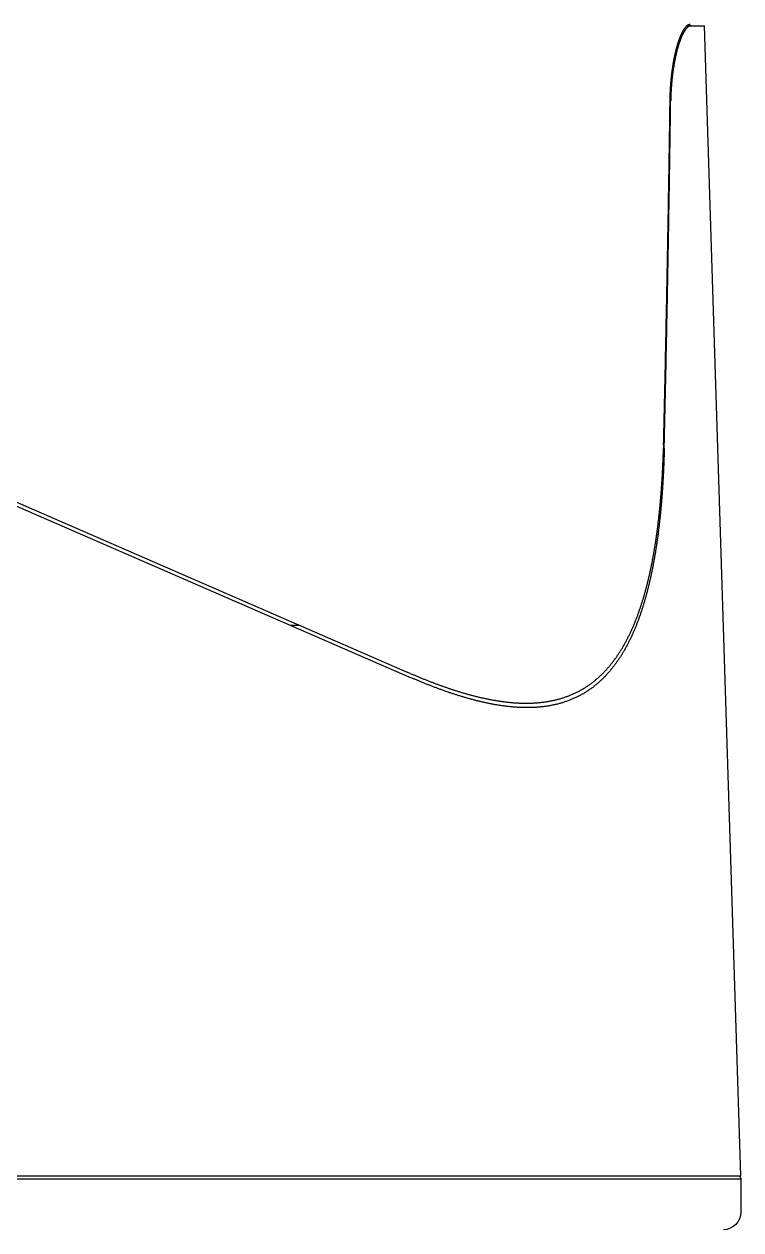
# Model space of a CAD drawing. Header units: millimetres. Extents: x 0 to 5600, y -67 to 2530.
# Drawn here: x 4151.4 to 4192.4, y 976.9 to 1045.8 of the extents above; entities that cross this region are included whole.
import ezdxf

# ---------------------------------------------------------------- set-up
doc = ezdxf.new("R2010")
doc.units = ezdxf.units.MM
doc.layers.add('내부선 및 부속', color=4, linetype='Continuous')

msp = doc.modelspace()

# ---------------------------------------------------------------- linework, layer by layer
at = {"layer": '내부선 및 부속', "linetype": 'Continuous'}
for p, q in [((4189.315, 1045.688), (4190.329, 1045.688)), ((4192.408, 979.988), (4190.329, 1045.688)), ((4188.362, 1041.304), (4188.394, 1041.304)), ((4101.913, 1039.842), (4173.331, 1008.767)), ((4101.906, 1039.621), (4173.431, 1008.5)), ((4187.983, 1021.565), (4188.028, 1021.545)), ((4166.649, 1011.451), (4167.163, 1011.451)), ((4100.019, 979.988), (4192.408, 979.988)), ((4192.408, 979.783), (4100.019, 979.783)), ((4192.408, 979.783), (4192.408, 977.918)), ((4192.408, 979.783), (4192.408, 977.918))]:
    msp.add_line(p, q, dxfattribs=at)
at = {"layer": '내부선 및 부속', "linetype": 'Continuous', "flags": 128}
for points in [[(4188.362, 1041.407), (4188.362, 1041.423), (4188.363, 1041.438), (4188.363, 1041.454), (4188.363, 1041.469), (4188.363, 1041.485), (4188.364, 1041.5), (4188.364, 1041.515), (4188.364, 1041.531), (4188.365, 1041.546), (4188.365, 1041.562), (4188.365, 1041.577), (4188.366, 1041.593), (4188.366, 1041.608), (4188.367, 1041.624), (4188.367, 1041.639), (4188.368, 1041.655), (4188.368, 1041.67), (4188.368, 1041.686), (4188.369, 1041.701), (4188.369, 1041.717), (4188.37, 1041.732), (4188.371, 1041.747), (4188.371, 1041.763), (4188.372, 1041.778), (4188.372, 1041.794), (4188.373, 1041.809), (4188.374, 1041.825), (4188.374, 1041.84), (4188.375, 1041.856), (4188.375, 1041.871), (4188.376, 1041.887), (4188.377, 1041.902), (4188.378, 1041.918), (4188.378, 1041.933), (4188.379, 1041.948), (4188.38, 1041.964), (4188.381, 1041.979), (4188.381, 1041.995), (4188.382, 1042.01), (4188.383, 1042.026), (4188.384, 1042.041), (4188.385, 1042.057), (4188.386, 1042.072), (4188.387, 1042.088), (4188.387, 1042.103), (4188.388, 1042.118), (4188.389, 1042.134), (4188.39, 1042.149), (4188.391, 1042.165), (4188.392, 1042.18), (4188.393, 1042.196), (4188.394, 1042.211), (4188.395, 1042.227), (4188.396, 1042.242), (4188.398, 1042.257), (4188.399, 1042.273), (4188.4, 1042.288), (4188.401, 1042.304), (4188.402, 1042.319), (4188.403, 1042.335), (4188.404, 1042.35), (4188.405, 1042.366), (4188.407, 1042.381), (4188.408, 1042.396), (4188.409, 1042.412), (4188.41, 1042.427), (4188.412, 1042.443), (4188.413, 1042.458), (4188.414, 1042.474), (4188.416, 1042.489), (4188.417, 1042.504), (4188.418, 1042.52), (4188.42, 1042.535), (4188.421, 1042.551), (4188.422, 1042.566), (4188.424, 1042.581), (4188.425, 1042.597), (4188.427, 1042.612), (4188.428, 1042.628), (4188.43, 1042.643), (4188.431, 1042.659), (4188.433, 1042.674), (4188.434, 1042.689), (4188.436, 1042.705), (4188.437, 1042.72), (4188.439, 1042.736), (4188.441, 1042.751), (4188.442, 1042.766), (4188.444, 1042.782), (4188.446, 1042.797), (4188.447, 1042.813), (4188.449, 1042.828), (4188.451, 1042.843), (4188.452, 1042.859), (4188.454, 1042.874), (4188.456, 1042.889), (4188.458, 1042.905), (4188.459, 1042.92), (4188.461, 1042.936), (4188.463, 1042.951), (4188.463, 1042.951), (4188.465, 1042.966), (4188.467, 1042.982), (4188.469, 1042.997), (4188.471, 1043.012), (4188.473, 1043.028), (4188.475, 1043.043), (4188.476, 1043.059), (4188.478, 1043.074), (4188.48, 1043.089), (4188.482, 1043.105), (4188.484, 1043.12), (4188.487, 1043.135), (4188.489, 1043.151), (4188.491, 1043.166), (4188.493, 1043.181), (4188.495, 1043.197), (4188.497, 1043.212), (4188.499, 1043.227), (4188.501, 1043.243), (4188.504, 1043.258), (4188.506, 1043.273), (4188.508, 1043.289), (4188.51, 1043.304), (4188.513, 1043.319), (4188.515, 1043.335), (4188.517, 1043.35), (4188.52, 1043.365), (4188.522, 1043.381), (4188.524, 1043.396), (4188.527, 1043.411), (4188.529, 1043.426), (4188.532, 1043.442), (4188.534, 1043.457), (4188.537, 1043.472), (4188.539, 1043.488), (4188.542, 1043.503), (4188.544, 1043.518), (4188.547, 1043.533), (4188.549, 1043.549), (4188.552, 1043.564), (4188.555, 1043.579), (4188.557, 1043.594), (4188.56, 1043.61), (4188.563, 1043.625), (4188.565, 1043.64), (4188.568, 1043.655), (4188.571, 1043.671), (4188.574, 1043.686), (4188.576, 1043.701), (4188.579, 1043.716), (4188.582, 1043.731), (4188.585, 1043.747), (4188.588, 1043.762), (4188.591, 1043.777), (4188.594, 1043.792), (4188.597, 1043.807), (4188.6, 1043.823), (4188.603, 1043.838), (4188.606, 1043.853), (4188.609, 1043.868), (4188.612, 1043.883), (4188.615, 1043.899), (4188.618, 1043.914), (4188.621, 1043.929), (4188.624, 1043.944), (4188.628, 1043.959), (4188.631, 1043.974), (4188.634, 1043.989), (4188.637, 1044.005), (4188.641, 1044.02), (4188.644, 1044.035), (4188.647, 1044.05), (4188.651, 1044.065), (4188.654, 1044.08), (4188.657, 1044.095), (4188.661, 1044.11), (4188.664, 1044.125), (4188.668, 1044.14), (4188.671, 1044.155), (4188.675, 1044.171), (4188.678, 1044.186), (4188.682, 1044.201), (4188.686, 1044.216), (4188.689, 1044.231), (4188.693, 1044.246), (4188.697, 1044.261), (4188.7, 1044.276), (4188.704, 1044.291), (4188.708, 1044.306), (4188.712, 1044.321), (4188.716, 1044.336), (4188.719, 1044.351), (4188.723, 1044.366), (4188.727, 1044.381), (4188.731, 1044.396), (4188.735, 1044.411), (4188.739, 1044.426), (4188.743, 1044.441), (4188.747, 1044.455), (4188.751, 1044.47), (4188.751, 1044.47), (4188.755, 1044.485), (4188.76, 1044.5), (4188.764, 1044.515), (4188.768, 1044.53), (4188.772, 1044.545), (4188.777, 1044.56), (4188.781, 1044.575), (4188.785, 1044.589), (4188.79, 1044.604), (4188.794, 1044.619), (4188.798, 1044.634), (4188.803, 1044.649), (4188.808, 1044.664), (4188.812, 1044.678), (4188.817, 1044.693), (4188.821, 1044.708), (4188.826, 1044.723), (4188.831, 1044.737), (4188.835, 1044.752), (4188.84, 1044.767), (4188.845, 1044.782), (4188.85, 1044.796), (4188.855, 1044.811), (4188.86, 1044.826), (4188.865, 1044.84), (4188.87, 1044.855), (4188.875, 1044.87), (4188.88, 1044.884), (4188.885, 1044.899), (4188.89, 1044.913), (4188.896, 1044.928), (4188.901, 1044.942), (4188.906, 1044.957), (4188.912, 1044.971), (4188.917, 1044.986), (4188.922, 1045), (4188.928, 1045.015), (4188.934, 1045.029), (4188.939, 1045.044), (4188.945, 1045.058), (4188.951, 1045.072), (4188.957, 1045.087), (4188.962, 1045.101), (4188.968, 1045.115), (4188.974, 1045.13), (4188.98, 1045.144), (4188.986, 1045.158), (4188.992, 1045.172), (4188.999, 1045.187), (4189.005, 1045.201), (4189.011, 1045.215), (4189.018, 1045.229), (4189.024, 1045.243), (4189.031, 1045.257), (4189.037, 1045.271), (4189.044, 1045.285), (4189.051, 1045.299), (4189.058, 1045.313), (4189.065, 1045.327), (4189.072, 1045.34), (4189.079, 1045.354), (4189.086, 1045.368), (4189.093, 1045.381), (4189.101, 1045.395), (4189.108, 1045.409), (4189.116, 1045.422), (4189.123, 1045.436), (4189.131, 1045.449), (4189.139, 1045.462), (4189.147, 1045.476), (4189.155, 1045.489), (4189.164, 1045.502), (4189.172, 1045.515), (4189.18, 1045.528), (4189.189, 1045.541), (4189.198, 1045.554), (4189.207, 1045.567), (4189.216, 1045.579), (4189.225, 1045.592), (4189.235, 1045.604), (4189.245, 1045.616), (4189.254, 1045.628), (4189.264, 1045.64), (4189.275, 1045.651), (4189.285, 1045.663), (4189.296, 1045.674), (4189.307, 1045.685), (4189.307, 1045.685)], [(4189.33, 1045.582), (4189.319, 1045.571), (4189.309, 1045.56), (4189.298, 1045.549), (4189.288, 1045.538), (4189.279, 1045.526), (4189.269, 1045.515), (4189.26, 1045.503), (4189.25, 1045.491), (4189.241, 1045.479), (4189.232, 1045.466), (4189.224, 1045.454), (4189.215, 1045.442), (4189.207, 1045.429), (4189.198, 1045.416), (4189.19, 1045.403), (4189.182, 1045.391), (4189.174, 1045.378), (4189.166, 1045.365), (4189.159, 1045.352), (4189.151, 1045.338), (4189.144, 1045.325), (4189.136, 1045.312), (4189.129, 1045.299), (4189.122, 1045.286), (4189.114, 1045.272), (4189.107, 1045.259), (4189.101, 1045.245), (4189.094, 1045.232), (4189.087, 1045.218), (4189.08, 1045.205), (4189.074, 1045.191), (4189.067, 1045.178), (4189.061, 1045.164), (4189.054, 1045.15), (4189.048, 1045.137), (4189.042, 1045.123), (4189.035, 1045.109), (4189.029, 1045.095), (4189.023, 1045.081), (4189.017, 1045.068), (4189.011, 1045.054), (4189.005, 1045.04), (4189, 1045.026), (4188.994, 1045.012), (4188.988, 1044.998), (4188.982, 1044.984), (4188.977, 1044.97), (4188.971, 1044.956), (4188.966, 1044.942), (4188.96, 1044.928), (4188.955, 1044.914), (4188.95, 1044.9), (4188.944, 1044.885), (4188.939, 1044.871), (4188.934, 1044.857), (4188.929, 1044.843), (4188.923, 1044.829), (4188.918, 1044.814), (4188.913, 1044.8), (4188.908, 1044.786), (4188.903, 1044.772), (4188.898, 1044.757), (4188.893, 1044.743), (4188.889, 1044.729), (4188.884, 1044.714), (4188.879, 1044.7), (4188.874, 1044.686), (4188.87, 1044.671), (4188.865, 1044.657), (4188.86, 1044.643), (4188.856, 1044.628), (4188.851, 1044.614), (4188.847, 1044.599), (4188.842, 1044.585), (4188.838, 1044.57), (4188.833, 1044.556), (4188.829, 1044.542), (4188.825, 1044.527), (4188.82, 1044.513), (4188.816, 1044.498), (4188.812, 1044.484), (4188.808, 1044.469), (4188.804, 1044.455), (4188.799, 1044.44), (4188.795, 1044.425), (4188.791, 1044.411), (4188.787, 1044.396), (4188.783, 1044.382), (4188.779, 1044.367), (4188.775, 1044.353), (4188.771, 1044.338), (4188.767, 1044.324), (4188.763, 1044.309), (4188.76, 1044.294), (4188.756, 1044.28), (4188.752, 1044.265), (4188.748, 1044.25), (4188.744, 1044.236), (4188.741, 1044.221), (4188.737, 1044.207), (4188.737, 1044.207), (4188.733, 1044.192), (4188.73, 1044.177), (4188.726, 1044.163), (4188.723, 1044.148), (4188.719, 1044.133), (4188.715, 1044.118), (4188.712, 1044.104), (4188.708, 1044.089), (4188.705, 1044.074), (4188.702, 1044.06), (4188.698, 1044.045), (4188.695, 1044.03), (4188.691, 1044.016), (4188.688, 1044.001), (4188.685, 1043.986), (4188.681, 1043.971), (4188.678, 1043.957), (4188.675, 1043.942), (4188.672, 1043.927), (4188.668, 1043.912), (4188.665, 1043.897), (4188.662, 1043.883), (4188.659, 1043.868), (4188.656, 1043.853), (4188.653, 1043.838), (4188.65, 1043.824), (4188.647, 1043.809), (4188.644, 1043.794), (4188.641, 1043.779), (4188.638, 1043.764), (4188.635, 1043.75), (4188.632, 1043.735), (4188.629, 1043.72), (4188.626, 1043.705), (4188.623, 1043.69), (4188.62, 1043.675), (4188.617, 1043.661), (4188.615, 1043.646), (4188.612, 1043.631), (4188.609, 1043.616), (4188.606, 1043.601), (4188.604, 1043.586), (4188.601, 1043.571), (4188.598, 1043.557), (4188.596, 1043.542), (4188.593, 1043.527), (4188.59, 1043.512), (4188.588, 1043.497), (4188.585, 1043.482), (4188.583, 1043.467), (4188.58, 1043.452), (4188.578, 1043.437), (4188.575, 1043.422), (4188.573, 1043.408), (4188.57, 1043.393), (4188.568, 1043.378), (4188.565, 1043.363), (4188.563, 1043.348), (4188.561, 1043.333), (4188.558, 1043.318), (4188.556, 1043.303), (4188.554, 1043.288), (4188.551, 1043.273), (4188.549, 1043.258), (4188.547, 1043.243), (4188.545, 1043.228), (4188.542, 1043.213), (4188.54, 1043.198), (4188.538, 1043.183), (4188.536, 1043.169), (4188.534, 1043.154), (4188.531, 1043.139), (4188.529, 1043.124), (4188.527, 1043.109), (4188.525, 1043.094), (4188.523, 1043.079), (4188.521, 1043.064), (4188.519, 1043.049), (4188.517, 1043.034), (4188.515, 1043.019), (4188.513, 1043.004), (4188.511, 1042.989), (4188.509, 1042.974), (4188.507, 1042.959), (4188.505, 1042.944), (4188.504, 1042.929), (4188.502, 1042.914), (4188.5, 1042.899), (4188.498, 1042.884), (4188.496, 1042.869), (4188.494, 1042.854), (4188.493, 1042.839), (4188.491, 1042.824), (4188.489, 1042.809), (4188.487, 1042.794), (4188.486, 1042.779), (4188.484, 1042.764), (4188.482, 1042.749), (4188.481, 1042.734), (4188.479, 1042.719), (4188.479, 1042.719), (4188.477, 1042.704), (4188.476, 1042.689), (4188.474, 1042.674), (4188.472, 1042.658), (4188.471, 1042.643), (4188.469, 1042.628), (4188.468, 1042.613), (4188.466, 1042.598), (4188.465, 1042.583), (4188.463, 1042.568), (4188.462, 1042.553), (4188.46, 1042.538), (4188.459, 1042.523), (4188.458, 1042.508), (4188.456, 1042.493), (4188.455, 1042.478), (4188.453, 1042.463), (4188.452, 1042.448), (4188.451, 1042.433), (4188.449, 1042.418), (4188.448, 1042.403), (4188.447, 1042.388), (4188.445, 1042.373), (4188.444, 1042.358), (4188.443, 1042.342), (4188.442, 1042.327), (4188.44, 1042.312), (4188.439, 1042.297), (4188.438, 1042.282), (4188.437, 1042.267), (4188.436, 1042.252), (4188.435, 1042.237), (4188.434, 1042.222), (4188.432, 1042.207), (4188.431, 1042.192), (4188.43, 1042.177), (4188.429, 1042.162), (4188.428, 1042.147), (4188.427, 1042.132), (4188.426, 1042.116), (4188.425, 1042.101), (4188.424, 1042.086), (4188.423, 1042.071), (4188.422, 1042.056), (4188.421, 1042.041), (4188.42, 1042.026), (4188.419, 1042.011), (4188.419, 1041.996), (4188.418, 1041.981), (4188.417, 1041.966), (4188.416, 1041.951), (4188.415, 1041.935), (4188.414, 1041.92), (4188.414, 1041.905), (4188.413, 1041.89), (4188.412, 1041.875), (4188.411, 1041.86), (4188.41, 1041.845), (4188.41, 1041.83), (4188.409, 1041.815), (4188.408, 1041.8), (4188.408, 1041.785), (4188.407, 1041.769), (4188.406, 1041.754), (4188.406, 1041.739), (4188.405, 1041.724), (4188.404, 1041.709), (4188.404, 1041.694), (4188.403, 1041.679), (4188.403, 1041.664), (4188.402, 1041.649), (4188.402, 1041.634), (4188.401, 1041.618), (4188.401, 1041.603), (4188.4, 1041.588), (4188.4, 1041.573), (4188.399, 1041.558), (4188.399, 1041.543), (4188.398, 1041.528), (4188.398, 1041.513), (4188.398, 1041.498), (4188.397, 1041.483), (4188.397, 1041.468), (4188.396, 1041.452), (4188.396, 1041.437), (4188.396, 1041.422), (4188.395, 1041.407), (4188.395, 1041.407)], [(4189.307, 1045.685), (4189.308, 1045.686), (4189.309, 1045.686), (4189.31, 1045.687), (4189.311, 1045.688), (4189.312, 1045.689), (4189.313, 1045.69), (4189.314, 1045.691), (4189.315, 1045.692), (4189.316, 1045.693), (4189.317, 1045.694), (4189.318, 1045.695), (4189.319, 1045.696), (4189.32, 1045.697), (4189.321, 1045.698), (4189.322, 1045.699), (4189.323, 1045.7), (4189.324, 1045.7), (4189.325, 1045.701), (4189.326, 1045.702), (4189.327, 1045.703), (4189.328, 1045.704), (4189.329, 1045.705), (4189.33, 1045.706), (4189.331, 1045.707), (4189.332, 1045.708), (4189.333, 1045.709), (4189.334, 1045.709), (4189.335, 1045.71), (4189.336, 1045.711), (4189.337, 1045.712), (4189.338, 1045.713), (4189.339, 1045.714), (4189.34, 1045.715), (4189.341, 1045.716), (4189.342, 1045.717), (4189.343, 1045.717), (4189.345, 1045.718), (4189.346, 1045.719), (4189.347, 1045.72), (4189.348, 1045.721), (4189.349, 1045.722), (4189.35, 1045.723), (4189.351, 1045.723), (4189.352, 1045.724), (4189.353, 1045.725), (4189.354, 1045.726), (4189.355, 1045.727), (4189.356, 1045.728), (4189.357, 1045.728), (4189.359, 1045.729), (4189.36, 1045.73), (4189.361, 1045.731), (4189.362, 1045.732), (4189.363, 1045.733), (4189.364, 1045.733), (4189.365, 1045.734), (4189.366, 1045.735), (4189.368, 1045.736), (4189.369, 1045.737), (4189.37, 1045.737), (4189.371, 1045.738), (4189.372, 1045.739), (4189.373, 1045.74), (4189.374, 1045.741), (4189.376, 1045.741), (4189.377, 1045.742), (4189.378, 1045.743), (4189.379, 1045.744), (4189.38, 1045.744), (4189.381, 1045.745), (4189.382, 1045.746), (4189.384, 1045.747), (4189.385, 1045.747), (4189.386, 1045.748), (4189.387, 1045.749), (4189.388, 1045.75), (4189.39, 1045.75), (4189.391, 1045.751), (4189.392, 1045.752), (4189.393, 1045.753), (4189.394, 1045.753), (4189.396, 1045.754), (4189.397, 1045.755), (4189.398, 1045.755), (4189.399, 1045.756), (4189.4, 1045.757), (4189.402, 1045.758), (4189.403, 1045.758), (4189.404, 1045.759), (4189.405, 1045.76), (4189.406, 1045.76), (4189.408, 1045.761), (4189.409, 1045.762), (4189.41, 1045.762), (4189.411, 1045.763), (4189.413, 1045.763), (4189.414, 1045.764), (4189.415, 1045.765), (4189.416, 1045.765), (4189.418, 1045.766), (4189.418, 1045.766), (4189.419, 1045.767), (4189.42, 1045.767), (4189.421, 1045.768), (4189.423, 1045.768), (4189.424, 1045.769), (4189.425, 1045.77), (4189.426, 1045.77), (4189.428, 1045.771), (4189.429, 1045.771), (4189.43, 1045.772), (4189.431, 1045.772), (4189.433, 1045.773), (4189.434, 1045.773), (4189.435, 1045.774), (4189.436, 1045.774), (4189.438, 1045.775), (4189.439, 1045.775), (4189.44, 1045.776), (4189.442, 1045.776), (4189.443, 1045.777), (4189.444, 1045.777), (4189.445, 1045.778), (4189.447, 1045.778), (4189.448, 1045.779), (4189.449, 1045.779), (4189.451, 1045.78), (4189.452, 1045.78), (4189.453, 1045.781), (4189.455, 1045.781), (4189.456, 1045.781), (4189.457, 1045.782), (4189.459, 1045.782), (4189.46, 1045.783), (4189.461, 1045.783), (4189.462, 1045.783), (4189.464, 1045.784), (4189.465, 1045.784), (4189.466, 1045.785), (4189.468, 1045.785), (4189.469, 1045.785), (4189.47, 1045.786), (4189.472, 1045.786), (4189.473, 1045.786), (4189.474, 1045.786), (4189.476, 1045.787), (4189.477, 1045.787), (4189.478, 1045.787), (4189.48, 1045.788), (4189.481, 1045.788), (4189.482, 1045.788), (4189.484, 1045.788), (4189.485, 1045.789), (4189.486, 1045.789), (4189.488, 1045.789), (4189.489, 1045.789), (4189.491, 1045.789), (4189.492, 1045.79), (4189.493, 1045.79), (4189.495, 1045.79), (4189.495, 1045.79)], [(4189.539, 1045.689), (4189.538, 1045.689), (4189.536, 1045.689), (4189.535, 1045.689), (4189.533, 1045.689), (4189.532, 1045.689), (4189.53, 1045.689), (4189.529, 1045.689), (4189.527, 1045.688), (4189.526, 1045.688), (4189.524, 1045.688), (4189.523, 1045.688), (4189.521, 1045.688), (4189.52, 1045.688), (4189.518, 1045.688), (4189.517, 1045.687), (4189.515, 1045.687), (4189.514, 1045.687), (4189.512, 1045.687), (4189.511, 1045.687), (4189.509, 1045.686), (4189.508, 1045.686), (4189.506, 1045.686), (4189.505, 1045.686), (4189.503, 1045.685), (4189.502, 1045.685), (4189.5, 1045.685), (4189.499, 1045.685), (4189.497, 1045.684), (4189.496, 1045.684), (4189.494, 1045.684), (4189.493, 1045.683), (4189.491, 1045.683), (4189.49, 1045.683), (4189.488, 1045.682), (4189.487, 1045.682), (4189.486, 1045.681), (4189.484, 1045.681), (4189.483, 1045.681), (4189.481, 1045.68), (4189.48, 1045.68), (4189.478, 1045.679), (4189.477, 1045.679), (4189.475, 1045.678), (4189.474, 1045.678), (4189.473, 1045.677), (4189.471, 1045.677), (4189.47, 1045.677), (4189.468, 1045.676), (4189.467, 1045.676), (4189.465, 1045.675), (4189.464, 1045.674), (4189.463, 1045.674), (4189.461, 1045.673), (4189.46, 1045.673), (4189.458, 1045.672), (4189.457, 1045.672), (4189.456, 1045.671), (4189.454, 1045.671), (4189.453, 1045.67), (4189.452, 1045.669), (4189.45, 1045.669), (4189.449, 1045.668), (4189.447, 1045.668), (4189.446, 1045.667), (4189.445, 1045.666), (4189.443, 1045.666), (4189.442, 1045.665), (4189.441, 1045.664), (4189.439, 1045.664), (4189.438, 1045.663), (4189.436, 1045.662), (4189.435, 1045.662), (4189.434, 1045.661), (4189.432, 1045.66), (4189.431, 1045.659), (4189.43, 1045.659), (4189.428, 1045.658), (4189.427, 1045.657), (4189.426, 1045.657), (4189.424, 1045.656), (4189.423, 1045.655), (4189.422, 1045.654), (4189.42, 1045.654), (4189.419, 1045.653), (4189.418, 1045.652), (4189.417, 1045.651), (4189.415, 1045.65), (4189.414, 1045.65), (4189.413, 1045.649), (4189.411, 1045.648), (4189.41, 1045.647), (4189.409, 1045.646), (4189.407, 1045.646), (4189.406, 1045.645), (4189.405, 1045.644), (4189.404, 1045.643), (4189.402, 1045.642), (4189.401, 1045.641), (4189.4, 1045.641), (4189.399, 1045.64), (4189.399, 1045.64), (4189.397, 1045.639), (4189.396, 1045.638), (4189.395, 1045.637), (4189.394, 1045.636), (4189.392, 1045.635), (4189.391, 1045.634), (4189.39, 1045.634), (4189.389, 1045.633), (4189.387, 1045.632), (4189.386, 1045.631), (4189.385, 1045.63), (4189.384, 1045.629), (4189.382, 1045.628), (4189.381, 1045.627), (4189.38, 1045.626), (4189.379, 1045.625), (4189.378, 1045.624), (4189.376, 1045.623), (4189.375, 1045.622), (4189.374, 1045.621), (4189.373, 1045.621), (4189.372, 1045.62), (4189.37, 1045.619), (4189.369, 1045.618), (4189.368, 1045.617), (4189.367, 1045.616), (4189.366, 1045.615), (4189.364, 1045.614), (4189.363, 1045.613), (4189.362, 1045.612), (4189.361, 1045.611), (4189.36, 1045.61), (4189.359, 1045.609), (4189.357, 1045.608), (4189.356, 1045.607), (4189.355, 1045.606), (4189.354, 1045.605), (4189.353, 1045.604), (4189.352, 1045.603), (4189.351, 1045.602), (4189.349, 1045.601), (4189.348, 1045.6), (4189.347, 1045.599), (4189.346, 1045.598), (4189.345, 1045.597), (4189.344, 1045.596), (4189.343, 1045.595), (4189.342, 1045.593), (4189.341, 1045.592), (4189.339, 1045.591), (4189.338, 1045.59), (4189.337, 1045.589), (4189.336, 1045.588), (4189.335, 1045.587), (4189.334, 1045.586), (4189.333, 1045.585), (4189.332, 1045.584), (4189.331, 1045.583), (4189.33, 1045.582), (4189.33, 1045.582)], [(4187.993, 1021.784), (4187.998, 1021.992), (4188.003, 1022.2), (4188.008, 1022.408), (4188.013, 1022.616), (4188.017, 1022.824), (4188.022, 1023.031), (4188.027, 1023.239), (4188.032, 1023.447), (4188.037, 1023.655), (4188.041, 1023.862), (4188.046, 1024.07), (4188.051, 1024.277), (4188.055, 1024.485), (4188.06, 1024.693), (4188.065, 1024.9), (4188.069, 1025.108), (4188.074, 1025.315), (4188.078, 1025.523), (4188.083, 1025.73), (4188.087, 1025.937), (4188.092, 1026.145), (4188.096, 1026.352), (4188.101, 1026.56), (4188.105, 1026.767), (4188.109, 1026.974), (4188.114, 1027.181), (4188.118, 1027.389), (4188.122, 1027.596), (4188.127, 1027.803), (4188.131, 1028.01), (4188.135, 1028.217), (4188.14, 1028.424), (4188.144, 1028.631), (4188.148, 1028.838), (4188.152, 1029.045), (4188.156, 1029.252), (4188.16, 1029.459), (4188.164, 1029.666), (4188.169, 1029.873), (4188.173, 1030.08), (4188.177, 1030.287), (4188.181, 1030.494), (4188.185, 1030.7), (4188.189, 1030.907), (4188.193, 1031.114), (4188.197, 1031.32), (4188.2, 1031.527), (4188.204, 1031.734), (4188.208, 1031.94), (4188.212, 1032.147), (4188.216, 1032.353), (4188.22, 1032.56), (4188.223, 1032.766), (4188.227, 1032.973), (4188.231, 1033.179), (4188.235, 1033.385), (4188.238, 1033.592), (4188.242, 1033.798), (4188.246, 1034.004), (4188.249, 1034.211), (4188.253, 1034.417), (4188.256, 1034.623), (4188.26, 1034.829), (4188.263, 1035.035), (4188.267, 1035.241), (4188.27, 1035.447), (4188.274, 1035.653), (4188.277, 1035.859), (4188.281, 1036.065), (4188.284, 1036.271), (4188.288, 1036.477), (4188.291, 1036.683), (4188.294, 1036.889), (4188.298, 1037.094), (4188.301, 1037.3), (4188.304, 1037.506), (4188.307, 1037.711), (4188.311, 1037.917), (4188.314, 1038.123), (4188.317, 1038.328), (4188.32, 1038.534), (4188.323, 1038.739), (4188.326, 1038.945), (4188.329, 1039.15), (4188.333, 1039.355), (4188.336, 1039.561), (4188.339, 1039.766), (4188.342, 1039.971), (4188.345, 1040.177), (4188.348, 1040.382), (4188.351, 1040.587), (4188.353, 1040.792), (4188.356, 1040.997), (4188.359, 1041.202), (4188.362, 1041.407)], [(4188.028, 1021.545), (4188.033, 1021.755), (4188.038, 1021.964), (4188.043, 1022.173), (4188.047, 1022.383), (4188.052, 1022.592), (4188.057, 1022.801), (4188.062, 1023.01), (4188.066, 1023.22), (4188.071, 1023.429), (4188.076, 1023.638), (4188.081, 1023.847), (4188.085, 1024.056), (4188.09, 1024.265), (4188.094, 1024.474), (4188.099, 1024.683), (4188.104, 1024.892), (4188.108, 1025.101), (4188.113, 1025.31), (4188.117, 1025.519), (4188.122, 1025.728), (4188.126, 1025.937), (4188.131, 1026.145), (4188.135, 1026.354), (4188.139, 1026.563), (4188.144, 1026.772), (4188.148, 1026.98), (4188.152, 1027.189), (4188.157, 1027.398), (4188.161, 1027.606), (4188.165, 1027.815), (4188.169, 1028.023), (4188.174, 1028.232), (4188.178, 1028.441), (4188.182, 1028.649), (4188.186, 1028.857), (4188.19, 1029.066), (4188.194, 1029.274), (4188.198, 1029.483), (4188.202, 1029.691), (4188.206, 1029.899), (4188.21, 1030.107), (4188.214, 1030.316), (4188.218, 1030.524), (4188.222, 1030.732), (4188.226, 1030.94), (4188.23, 1031.148), (4188.234, 1031.356), (4188.238, 1031.564), (4188.242, 1031.773), (4188.245, 1031.98), (4188.249, 1032.188), (4188.253, 1032.396), (4188.257, 1032.604), (4188.26, 1032.812), (4188.264, 1033.02), (4188.268, 1033.228), (4188.271, 1033.435), (4188.275, 1033.643), (4188.279, 1033.851), (4188.282, 1034.059), (4188.286, 1034.266), (4188.289, 1034.474), (4188.293, 1034.681), (4188.296, 1034.889), (4188.3, 1035.096), (4188.303, 1035.304), (4188.307, 1035.511), (4188.31, 1035.719), (4188.314, 1035.926), (4188.317, 1036.133), (4188.32, 1036.341), (4188.324, 1036.548), (4188.327, 1036.755), (4188.33, 1036.962), (4188.333, 1037.169), (4188.337, 1037.376), (4188.34, 1037.584), (4188.343, 1037.791), (4188.346, 1037.998), (4188.349, 1038.205), (4188.352, 1038.411), (4188.355, 1038.618), (4188.359, 1038.825), (4188.362, 1039.032), (4188.365, 1039.239), (4188.368, 1039.446), (4188.371, 1039.652), (4188.374, 1039.859), (4188.377, 1040.066), (4188.379, 1040.272), (4188.382, 1040.479), (4188.385, 1040.685), (4188.388, 1040.892), (4188.391, 1041.098), (4188.394, 1041.305)], [(4188.028, 1021.545), (4188.027, 1021.498), (4188.026, 1021.451), (4188.024, 1021.404), (4188.023, 1021.356), (4188.022, 1021.309), (4188.021, 1021.262), (4188.019, 1021.214), (4188.018, 1021.167), (4188.016, 1021.12), (4188.015, 1021.073), (4188.013, 1021.025), (4188.012, 1020.978), (4188.01, 1020.931), (4188.009, 1020.884), (4188.007, 1020.836), (4188.005, 1020.789), (4188.003, 1020.742), (4188.002, 1020.694), (4188, 1020.647), (4187.998, 1020.6), (4187.996, 1020.553), (4187.994, 1020.505), (4187.992, 1020.458), (4187.99, 1020.411), (4187.988, 1020.364), (4187.986, 1020.316), (4187.984, 1020.269), (4187.981, 1020.222), (4187.979, 1020.175), (4187.977, 1020.127), (4187.975, 1020.08), (4187.972, 1020.033), (4187.97, 1019.986), (4187.967, 1019.938), (4187.965, 1019.891), (4187.962, 1019.844), (4187.96, 1019.797), (4187.957, 1019.749), (4187.954, 1019.702), (4187.951, 1019.655), (4187.949, 1019.608), (4187.946, 1019.561), (4187.943, 1019.513), (4187.94, 1019.466), (4187.937, 1019.419), (4187.934, 1019.372), (4187.931, 1019.324), (4187.928, 1019.277), (4187.925, 1019.23), (4187.921, 1019.183), (4187.918, 1019.136), (4187.915, 1019.089), (4187.912, 1019.041), (4187.908, 1018.994), (4187.905, 1018.947), (4187.901, 1018.9), (4187.898, 1018.853), (4187.894, 1018.805), (4187.89, 1018.758), (4187.887, 1018.711), (4187.883, 1018.664), (4187.879, 1018.617), (4187.875, 1018.57), (4187.871, 1018.523), (4187.868, 1018.475), (4187.864, 1018.428), (4187.859, 1018.381), (4187.855, 1018.334), (4187.851, 1018.287), (4187.847, 1018.24), (4187.843, 1018.193), (4187.838, 1018.146), (4187.834, 1018.098), (4187.83, 1018.051), (4187.825, 1018.004), (4187.821, 1017.957), (4187.816, 1017.91), (4187.811, 1017.863), (4187.807, 1017.816), (4187.802, 1017.769), (4187.797, 1017.722), (4187.792, 1017.675), (4187.788, 1017.628), (4187.783, 1017.581), (4187.778, 1017.534), (4187.773, 1017.487), (4187.767, 1017.44), (4187.762, 1017.393), (4187.757, 1017.346), (4187.752, 1017.299), (4187.746, 1017.252), (4187.741, 1017.205), (4187.736, 1017.158), (4187.73, 1017.111), (4187.724, 1017.064), (4187.719, 1017.017), (4187.713, 1016.97), (4187.707, 1016.923), (4187.702, 1016.876), (4187.696, 1016.829), (4187.696, 1016.829), (4187.69, 1016.782), (4187.684, 1016.735), (4187.678, 1016.688), (4187.672, 1016.641), (4187.665, 1016.595), (4187.659, 1016.548), (4187.653, 1016.501), (4187.646, 1016.454), (4187.64, 1016.407), (4187.633, 1016.36), (4187.627, 1016.313), (4187.62, 1016.267), (4187.613, 1016.22), (4187.607, 1016.173), (4187.6, 1016.126), (4187.593, 1016.079), (4187.586, 1016.033), (4187.579, 1015.986), (4187.572, 1015.939), (4187.565, 1015.892), (4187.557, 1015.846), (4187.55, 1015.799), (4187.543, 1015.752), (4187.535, 1015.706), (4187.528, 1015.659), (4187.52, 1015.612), (4187.512, 1015.566), (4187.504, 1015.519), (4187.497, 1015.472), (4187.489, 1015.426), (4187.481, 1015.379), (4187.473, 1015.332), (4187.465, 1015.286), (4187.456, 1015.239), (4187.448, 1015.193), (4187.44, 1015.146), (4187.431, 1015.1), (4187.423, 1015.053), (4187.414, 1015.007), (4187.405, 1014.96), (4187.397, 1014.914), (4187.388, 1014.867), (4187.379, 1014.821), (4187.37, 1014.774), (4187.361, 1014.728), (4187.351, 1014.681), (4187.342, 1014.635), (4187.333, 1014.589), (4187.323, 1014.542), (4187.314, 1014.496), (4187.304, 1014.45), (4187.295, 1014.403), (4187.285, 1014.357), (4187.275, 1014.311), (4187.265, 1014.265), (4187.255, 1014.218), (4187.245, 1014.172), (4187.234, 1014.126), (4187.224, 1014.08), (4187.214, 1014.034), (4187.203, 1013.988), (4187.192, 1013.942), (4187.182, 1013.896), (4187.171, 1013.85), (4187.16, 1013.803), (4187.149, 1013.757), (4187.138, 1013.712), (4187.126, 1013.666), (4187.115, 1013.62), (4187.104, 1013.574), (4187.092, 1013.528), (4187.081, 1013.482), (4187.069, 1013.436), (4187.057, 1013.39), (4187.045, 1013.345), (4187.033, 1013.299), (4187.021, 1013.253), (4187.009, 1013.207), (4186.996, 1013.162), (4186.984, 1013.116), (4186.971, 1013.071), (4186.958, 1013.025), (4186.946, 1012.979), (4186.933, 1012.934), (4186.92, 1012.889), (4186.906, 1012.843), (4186.893, 1012.798), (4186.88, 1012.752), (4186.866, 1012.707), (4186.852, 1012.662), (4186.839, 1012.616), (4186.825, 1012.571), (4186.811, 1012.526), (4186.797, 1012.481), (4186.782, 1012.436), (4186.768, 1012.391), (4186.753, 1012.346), (4186.739, 1012.301), (4186.724, 1012.256), (4186.709, 1012.211), (4186.709, 1012.211), (4186.694, 1012.166), (4186.679, 1012.121), (4186.663, 1012.077), (4186.648, 1012.032), (4186.632, 1011.987), (4186.617, 1011.943), (4186.601, 1011.898), (4186.585, 1011.853), (4186.568, 1011.809), (4186.552, 1011.765), (4186.536, 1011.72), (4186.519, 1011.676), (4186.502, 1011.632), (4186.485, 1011.587), (4186.468, 1011.543), (4186.451, 1011.499), (4186.434, 1011.455), (4186.416, 1011.411), (4186.399, 1011.367), (4186.381, 1011.324), (4186.363, 1011.28), (4186.345, 1011.236), (4186.326, 1011.192), (4186.308, 1011.149), (4186.289, 1011.105), (4186.27, 1011.062), (4186.251, 1011.019), (4186.232, 1010.975), (4186.213, 1010.932), (4186.193, 1010.889), (4186.174, 1010.846), (4186.154, 1010.803), (4186.134, 1010.76), (4186.114, 1010.718), (4186.093, 1010.675), (4186.073, 1010.632), (4186.052, 1010.59), (4186.031, 1010.547), (4186.01, 1010.505), (4185.988, 1010.463), (4185.967, 1010.42), (4185.945, 1010.378), (4185.923, 1010.336), (4185.901, 1010.294), (4185.879, 1010.253), (4185.857, 1010.211), (4185.834, 1010.169), (4185.811, 1010.128), (4185.788, 1010.087), (4185.765, 1010.046), (4185.741, 1010.004), (4185.717, 1009.963), (4185.693, 1009.923), (4185.669, 1009.882), (4185.645, 1009.841), (4185.62, 1009.801), (4185.596, 1009.76), (4185.571, 1009.72), (4185.545, 1009.68), (4185.52, 1009.64), (4185.494, 1009.601), (4185.468, 1009.561), (4185.442, 1009.521), (4185.416, 1009.482), (4185.389, 1009.443), (4185.362, 1009.404), (4185.335, 1009.365), (4185.308, 1009.326), (4185.281, 1009.288), (4185.253, 1009.249), (4185.225, 1009.211), (4185.197, 1009.173), (4185.168, 1009.135), (4185.139, 1009.098), (4185.11, 1009.06), (4185.081, 1009.023), (4185.052, 1008.986), (4185.022, 1008.949), (4184.992, 1008.912), (4184.962, 1008.876), (4184.932, 1008.839), (4184.901, 1008.803), (4184.87, 1008.767), (4184.839, 1008.732), (4184.807, 1008.696), (4184.776, 1008.661), (4184.744, 1008.626), (4184.712, 1008.591), (4184.679, 1008.557), (4184.646, 1008.522), (4184.614, 1008.488), (4184.58, 1008.455), (4184.547, 1008.421), (4184.513, 1008.388), (4184.479, 1008.355), (4184.445, 1008.322), (4184.41, 1008.29), (4184.376, 1008.257), (4184.341, 1008.225), (4184.306, 1008.194), (4184.306, 1008.194), (4184.27, 1008.162), (4184.234, 1008.131), (4184.198, 1008.1), (4184.162, 1008.07), (4184.125, 1008.04), (4184.089, 1008.01), (4184.052, 1007.98), (4184.014, 1007.951), (4183.977, 1007.922), (4183.939, 1007.893), (4183.901, 1007.865), (4183.863, 1007.837), (4183.825, 1007.809), (4183.786, 1007.782), (4183.747, 1007.754), (4183.708, 1007.728), (4183.669, 1007.701), (4183.629, 1007.675), (4183.589, 1007.649), (4183.549, 1007.624), (4183.509, 1007.599), (4183.469, 1007.574), (4183.428, 1007.55), (4183.387, 1007.526), (4183.346, 1007.502), (4183.305, 1007.479), (4183.263, 1007.456), (4183.222, 1007.434), (4183.18, 1007.411), (4183.138, 1007.39), (4183.095, 1007.368), (4183.053, 1007.347), (4183.01, 1007.326), (4182.968, 1007.306), (4182.925, 1007.286), (4182.881, 1007.267), (4182.838, 1007.247), (4182.795, 1007.228), (4182.751, 1007.21), (4182.707, 1007.192), (4182.663, 1007.174), (4182.619, 1007.157), (4182.575, 1007.14), (4182.53, 1007.123), (4182.486, 1007.107), (4182.441, 1007.091), (4182.397, 1007.075), (4182.352, 1007.06), (4182.307, 1007.045), (4182.262, 1007.031), (4182.216, 1007.017), (4182.171, 1007.003), (4182.125, 1006.99), (4182.08, 1006.977), (4182.034, 1006.964), (4181.988, 1006.952), (4181.943, 1006.94), (4181.897, 1006.929), (4181.851, 1006.918), (4181.804, 1006.907), (4181.758, 1006.896), (4181.712, 1006.886), (4181.666, 1006.877), (4181.619, 1006.867), (4181.573, 1006.858), (4181.526, 1006.85), (4181.48, 1006.841), (4181.433, 1006.833), (4181.386, 1006.825), (4181.339, 1006.818), (4181.292, 1006.811), (4181.246, 1006.804), (4181.199, 1006.798), (4181.152, 1006.792), (4181.105, 1006.786), (4181.058, 1006.781), (4181.01, 1006.776), (4180.963, 1006.771), (4180.916, 1006.766), (4180.869, 1006.762), (4180.822, 1006.758), (4180.775, 1006.755), (4180.727, 1006.751), (4180.68, 1006.748), (4180.633, 1006.746), (4180.586, 1006.743), (4180.538, 1006.741), (4180.491, 1006.739), (4180.444, 1006.738), (4180.396, 1006.736), (4180.349, 1006.735), (4180.302, 1006.734), (4180.254, 1006.734), (4180.207, 1006.734), (4180.16, 1006.734), (4180.112, 1006.734), (4180.065, 1006.735), (4180.018, 1006.735), (4179.97, 1006.736), (4179.923, 1006.738), (4179.923, 1006.738), (4179.876, 1006.739), (4179.829, 1006.741), (4179.781, 1006.743), (4179.734, 1006.745), (4179.687, 1006.748), (4179.639, 1006.751), (4179.592, 1006.754), (4179.545, 1006.757), (4179.498, 1006.76), (4179.451, 1006.764), (4179.403, 1006.768), (4179.356, 1006.772), (4179.309, 1006.776), (4179.262, 1006.78), (4179.215, 1006.785), (4179.168, 1006.79), (4179.121, 1006.795), (4179.074, 1006.8), (4179.027, 1006.806), (4178.98, 1006.812), (4178.933, 1006.817), (4178.886, 1006.823), (4178.839, 1006.83), (4178.792, 1006.836), (4178.745, 1006.843), (4178.699, 1006.85), (4178.652, 1006.857), (4178.605, 1006.864), (4178.558, 1006.871), (4178.512, 1006.879), (4178.465, 1006.887), (4178.418, 1006.894), (4178.372, 1006.903), (4178.325, 1006.911), (4178.278, 1006.919), (4178.232, 1006.928), (4178.185, 1006.936), (4178.139, 1006.945), (4178.092, 1006.954), (4178.046, 1006.964), (4178, 1006.973), (4177.953, 1006.982), (4177.907, 1006.992), (4177.861, 1007.002), (4177.814, 1007.012), (4177.768, 1007.022), (4177.722, 1007.032), (4177.676, 1007.043), (4177.63, 1007.053), (4177.584, 1007.064), (4177.538, 1007.075), (4177.492, 1007.086), (4177.446, 1007.097), (4177.4, 1007.108), (4177.354, 1007.119), (4177.308, 1007.131), (4177.262, 1007.142), (4177.216, 1007.154), (4177.17, 1007.166), (4177.125, 1007.178), (4177.079, 1007.19), (4177.033, 1007.202), (4176.988, 1007.214), (4176.942, 1007.227), (4176.896, 1007.24), (4176.851, 1007.252), (4176.805, 1007.265), (4176.76, 1007.278), (4176.714, 1007.291), (4176.669, 1007.304), (4176.623, 1007.317), (4176.578, 1007.331), (4176.533, 1007.344), (4176.487, 1007.358), (4176.442, 1007.371), (4176.397, 1007.385), (4176.352, 1007.399), (4176.306, 1007.413), (4176.261, 1007.427), (4176.216, 1007.441), (4176.171, 1007.456), (4176.126, 1007.47), (4176.081, 1007.484), (4176.036, 1007.499), (4175.991, 1007.514), (4175.946, 1007.528), (4175.901, 1007.543), (4175.856, 1007.558), (4175.811, 1007.573), (4175.766, 1007.588), (4175.722, 1007.604), (4175.677, 1007.619), (4175.632, 1007.634), (4175.587, 1007.65), (4175.543, 1007.665), (4175.498, 1007.681), (4175.454, 1007.697), (4175.409, 1007.713), (4175.364, 1007.728), (4175.32, 1007.744), (4175.32, 1007.744), (4175.275, 1007.761), (4175.231, 1007.777), (4175.186, 1007.793), (4175.142, 1007.809), (4175.098, 1007.826), (4175.053, 1007.842), (4175.009, 1007.859), (4174.965, 1007.875), (4174.92, 1007.892), (4174.876, 1007.909), (4174.832, 1007.926), (4174.788, 1007.943), (4174.743, 1007.96), (4174.699, 1007.977), (4174.655, 1007.994), (4174.611, 1008.011), (4174.567, 1008.028), (4174.523, 1008.046), (4174.479, 1008.063), (4174.435, 1008.081), (4174.391, 1008.098), (4174.347, 1008.116), (4174.303, 1008.134), (4174.259, 1008.151), (4174.216, 1008.169), (4174.172, 1008.187), (4174.128, 1008.205), (4174.084, 1008.223), (4174.041, 1008.241), (4173.997, 1008.259), (4173.953, 1008.277), (4173.909, 1008.296), (4173.866, 1008.314), (4173.822, 1008.332), (4173.779, 1008.351), (4173.735, 1008.369), (4173.692, 1008.388), (4173.648, 1008.406), (4173.605, 1008.425), (4173.561, 1008.444), (4173.518, 1008.462), (4173.474, 1008.481), (4173.431, 1008.5), (4173.431, 1008.5)], [(4173.51, 1008.69), (4173.553, 1008.672), (4173.596, 1008.653), (4173.639, 1008.635), (4173.682, 1008.617), (4173.725, 1008.599), (4173.768, 1008.581), (4173.811, 1008.563), (4173.854, 1008.545), (4173.897, 1008.527), (4173.94, 1008.509), (4173.983, 1008.491), (4174.026, 1008.473), (4174.069, 1008.456), (4174.112, 1008.438), (4174.155, 1008.42), (4174.198, 1008.403), (4174.242, 1008.385), (4174.285, 1008.368), (4174.328, 1008.351), (4174.371, 1008.333), (4174.415, 1008.316), (4174.458, 1008.299), (4174.501, 1008.282), (4174.545, 1008.265), (4174.588, 1008.248), (4174.632, 1008.231), (4174.675, 1008.214), (4174.719, 1008.198), (4174.762, 1008.181), (4174.806, 1008.165), (4174.849, 1008.148), (4174.893, 1008.132), (4174.937, 1008.115), (4174.98, 1008.099), (4175.024, 1008.083), (4175.068, 1008.067), (4175.112, 1008.05), (4175.155, 1008.034), (4175.199, 1008.019), (4175.243, 1008.003), (4175.287, 1007.987), (4175.331, 1007.971), (4175.375, 1007.956), (4175.419, 1007.94), (4175.463, 1007.925), (4175.507, 1007.909), (4175.551, 1007.894), (4175.595, 1007.879), (4175.639, 1007.864), (4175.683, 1007.849), (4175.727, 1007.834), (4175.771, 1007.819), (4175.815, 1007.805), (4175.86, 1007.79), (4175.904, 1007.775), (4175.948, 1007.761), (4175.993, 1007.747), (4176.037, 1007.732), (4176.081, 1007.718), (4176.126, 1007.704), (4176.17, 1007.69), (4176.215, 1007.676), (4176.259, 1007.662), (4176.304, 1007.649), (4176.348, 1007.635), (4176.393, 1007.622), (4176.437, 1007.608), (4176.482, 1007.595), (4176.527, 1007.582), (4176.571, 1007.569), (4176.616, 1007.556), (4176.661, 1007.543), (4176.706, 1007.53), (4176.751, 1007.517), (4176.795, 1007.505), (4176.84, 1007.492), (4176.885, 1007.48), (4176.93, 1007.468), (4176.975, 1007.455), (4177.02, 1007.443), (4177.065, 1007.432), (4177.11, 1007.42), (4177.156, 1007.408), (4177.201, 1007.397), (4177.246, 1007.385), (4177.291, 1007.374), (4177.336, 1007.363), (4177.382, 1007.352), (4177.427, 1007.341), (4177.472, 1007.33), (4177.517, 1007.319), (4177.563, 1007.309), (4177.608, 1007.299), (4177.654, 1007.288), (4177.699, 1007.278), (4177.745, 1007.268), (4177.79, 1007.259), (4177.836, 1007.249), (4177.881, 1007.239), (4177.927, 1007.23), (4177.927, 1007.23), (4177.973, 1007.221), (4178.018, 1007.212), (4178.064, 1007.203), (4178.11, 1007.194), (4178.156, 1007.185), (4178.202, 1007.177), (4178.247, 1007.168), (4178.293, 1007.16), (4178.339, 1007.152), (4178.385, 1007.144), (4178.431, 1007.137), (4178.477, 1007.129), (4178.523, 1007.122), (4178.569, 1007.115), (4178.615, 1007.108), (4178.661, 1007.101), (4178.707, 1007.094), (4178.754, 1007.088), (4178.8, 1007.081), (4178.846, 1007.075), (4178.892, 1007.069), (4178.938, 1007.064), (4178.985, 1007.058), (4179.031, 1007.053), (4179.077, 1007.048), (4179.124, 1007.043), (4179.17, 1007.038), (4179.216, 1007.033), (4179.263, 1007.029), (4179.309, 1007.025), (4179.356, 1007.021), (4179.402, 1007.017), (4179.449, 1007.014), (4179.495, 1007.01), (4179.542, 1007.007), (4179.588, 1007.004), (4179.635, 1007.002), (4179.681, 1006.999), (4179.728, 1006.997), (4179.774, 1006.995), (4179.821, 1006.993), (4179.868, 1006.992), (4179.914, 1006.991), (4179.961, 1006.99), (4180.007, 1006.989), (4180.054, 1006.988), (4180.101, 1006.988), (4180.147, 1006.988), (4180.194, 1006.988), (4180.24, 1006.988), (4180.287, 1006.989), (4180.334, 1006.99), (4180.38, 1006.991), (4180.427, 1006.993), (4180.473, 1006.995), (4180.52, 1006.997), (4180.567, 1006.999), (4180.613, 1007.002), (4180.66, 1007.004), (4180.706, 1007.008), (4180.753, 1007.011), (4180.799, 1007.015), (4180.846, 1007.019), (4180.892, 1007.023), (4180.938, 1007.028), (4180.985, 1007.033), (4181.031, 1007.038), (4181.078, 1007.043), (4181.124, 1007.049), (4181.17, 1007.055), (4181.216, 1007.062), (4181.262, 1007.068), (4181.309, 1007.075), (4181.355, 1007.083), (4181.401, 1007.091), (4181.447, 1007.099), (4181.493, 1007.107), (4181.538, 1007.116), (4181.584, 1007.125), (4181.63, 1007.134), (4181.675, 1007.144), (4181.721, 1007.154), (4181.767, 1007.164), (4181.812, 1007.175), (4181.857, 1007.186), (4181.902, 1007.197), (4181.948, 1007.209), (4181.993, 1007.221), (4182.038, 1007.233), (4182.083, 1007.246), (4182.127, 1007.259), (4182.172, 1007.273), (4182.217, 1007.286), (4182.261, 1007.301), (4182.305, 1007.315), (4182.35, 1007.33), (4182.394, 1007.345), (4182.438, 1007.361), (4182.481, 1007.377), (4182.525, 1007.393), (4182.525, 1007.393), (4182.569, 1007.41), (4182.612, 1007.427), (4182.656, 1007.445), (4182.699, 1007.462), (4182.742, 1007.481), (4182.785, 1007.499), (4182.827, 1007.518), (4182.87, 1007.537), (4182.912, 1007.557), (4182.954, 1007.577), (4182.996, 1007.597), (4183.038, 1007.617), (4183.08, 1007.638), (4183.121, 1007.66), (4183.163, 1007.681), (4183.204, 1007.703), (4183.245, 1007.726), (4183.286, 1007.749), (4183.326, 1007.772), (4183.366, 1007.795), (4183.407, 1007.819), (4183.447, 1007.843), (4183.486, 1007.868), (4183.526, 1007.892), (4183.565, 1007.918), (4183.604, 1007.943), (4183.643, 1007.969), (4183.682, 1007.995), (4183.72, 1008.022), (4183.758, 1008.048), (4183.796, 1008.076), (4183.834, 1008.103), (4183.872, 1008.131), (4183.909, 1008.159), (4183.946, 1008.187), (4183.983, 1008.216), (4184.02, 1008.245), (4184.056, 1008.274), (4184.092, 1008.303), (4184.128, 1008.333), (4184.164, 1008.363), (4184.199, 1008.394), (4184.234, 1008.424), (4184.269, 1008.455), (4184.304, 1008.486), (4184.338, 1008.518), (4184.373, 1008.55), (4184.407, 1008.582), (4184.44, 1008.614), (4184.474, 1008.646), (4184.507, 1008.679), (4184.54, 1008.712), (4184.573, 1008.745), (4184.605, 1008.779), (4184.637, 1008.813), (4184.669, 1008.847), (4184.701, 1008.881), (4184.732, 1008.915), (4184.764, 1008.95), (4184.795, 1008.985), (4184.825, 1009.02), (4184.856, 1009.055), (4184.886, 1009.091), (4184.916, 1009.126), (4184.946, 1009.162), (4184.976, 1009.198), (4185.005, 1009.235), (4185.034, 1009.271), (4185.063, 1009.308), (4185.092, 1009.345), (4185.12, 1009.382), (4185.148, 1009.419), (4185.176, 1009.456), (4185.204, 1009.494), (4185.231, 1009.532), (4185.258, 1009.569), (4185.285, 1009.608), (4185.312, 1009.646), (4185.339, 1009.684), (4185.365, 1009.723), (4185.391, 1009.761), (4185.417, 1009.8), (4185.442, 1009.839), (4185.468, 1009.878), (4185.493, 1009.917), (4185.518, 1009.957), (4185.543, 1009.996), (4185.567, 1010.036), (4185.592, 1010.075), (4185.616, 1010.115), (4185.64, 1010.155), (4185.663, 1010.196), (4185.687, 1010.236), (4185.71, 1010.276), (4185.733, 1010.317), (4185.756, 1010.357), (4185.779, 1010.398), (4185.801, 1010.439), (4185.824, 1010.48), (4185.846, 1010.521), (4185.846, 1010.521), (4185.868, 1010.562), (4185.89, 1010.603), (4185.911, 1010.645), (4185.933, 1010.686), (4185.954, 1010.728), (4185.975, 1010.769), (4185.995, 1010.811), (4186.016, 1010.853), (4186.037, 1010.895), (4186.057, 1010.937), (4186.077, 1010.979), (4186.097, 1011.021), (4186.117, 1011.063), (4186.136, 1011.105), (4186.156, 1011.148), (4186.175, 1011.19), (4186.194, 1011.233), (4186.213, 1011.275), (4186.232, 1011.318), (4186.25, 1011.361), (4186.269, 1011.403), (4186.287, 1011.446), (4186.305, 1011.489), (4186.323, 1011.532), (4186.341, 1011.575), (4186.358, 1011.618), (4186.376, 1011.662), (4186.393, 1011.705), (4186.41, 1011.748), (4186.427, 1011.792), (4186.444, 1011.835), (4186.461, 1011.879), (4186.477, 1011.922), (4186.494, 1011.966), (4186.51, 1012.009), (4186.526, 1012.053), (4186.542, 1012.097), (4186.558, 1012.141), (4186.574, 1012.185), (4186.589, 1012.229), (4186.605, 1012.272), (4186.62, 1012.316), (4186.635, 1012.361), (4186.65, 1012.405), (4186.665, 1012.449), (4186.68, 1012.493), (4186.695, 1012.537), (4186.709, 1012.581), (4186.724, 1012.626), (4186.738, 1012.67), (4186.752, 1012.714), (4186.766, 1012.759), (4186.78, 1012.803), (4186.794, 1012.848), (4186.807, 1012.892), (4186.821, 1012.937), (4186.834, 1012.982), (4186.848, 1013.026), (4186.861, 1013.071), (4186.874, 1013.116), (4186.887, 1013.16), (4186.9, 1013.205), (4186.913, 1013.25), (4186.925, 1013.295), (4186.938, 1013.34), (4186.95, 1013.385), (4186.962, 1013.43), (4186.975, 1013.475), (4186.987, 1013.519), (4186.999, 1013.565), (4187.011, 1013.61), (4187.022, 1013.655), (4187.034, 1013.7), (4187.046, 1013.745), (4187.057, 1013.79), (4187.068, 1013.835), (4187.08, 1013.88), (4187.091, 1013.926), (4187.102, 1013.971), (4187.113, 1014.016), (4187.124, 1014.061), (4187.135, 1014.107), (4187.145, 1014.152), (4187.156, 1014.198), (4187.166, 1014.243), (4187.177, 1014.288), (4187.187, 1014.334), (4187.197, 1014.379), (4187.207, 1014.425), (4187.217, 1014.47), (4187.227, 1014.516), (4187.237, 1014.561), (4187.247, 1014.607), (4187.257, 1014.652), (4187.266, 1014.698), (4187.276, 1014.743), (4187.285, 1014.789), (4187.295, 1014.835), (4187.304, 1014.88), (4187.313, 1014.926), (4187.313, 1014.926), (4187.322, 1014.972), (4187.331, 1015.017), (4187.34, 1015.063), (4187.349, 1015.109), (4187.358, 1015.155), (4187.366, 1015.2), (4187.375, 1015.246), (4187.384, 1015.292), (4187.392, 1015.338), (4187.4, 1015.384), (4187.409, 1015.429), (4187.417, 1015.475), (4187.425, 1015.521), (4187.433, 1015.567), (4187.441, 1015.613), (4187.449, 1015.659), (4187.457, 1015.705), (4187.465, 1015.751), (4187.472, 1015.797), (4187.48, 1015.843), (4187.488, 1015.888), (4187.495, 1015.934), (4187.503, 1015.98), (4187.51, 1016.026), (4187.517, 1016.072), (4187.524, 1016.118), (4187.532, 1016.164), (4187.539, 1016.21), (4187.546, 1016.257), (4187.553, 1016.303), (4187.559, 1016.349), (4187.566, 1016.395), (4187.573, 1016.441), (4187.58, 1016.487), (4187.586, 1016.533), (4187.593, 1016.579), (4187.599, 1016.625), (4187.606, 1016.671), (4187.612, 1016.718), (4187.618, 1016.764), (4187.625, 1016.81), (4187.631, 1016.856), (4187.637, 1016.902), (4187.643, 1016.948), (4187.649, 1016.995), (4187.655, 1017.041), (4187.661, 1017.087), (4187.666, 1017.133), (4187.672, 1017.179), (4187.678, 1017.226), (4187.684, 1017.272), (4187.689, 1017.318), (4187.695, 1017.364), (4187.7, 1017.411), (4187.705, 1017.457), (4187.711, 1017.503), (4187.716, 1017.549), (4187.721, 1017.596), (4187.727, 1017.642), (4187.732, 1017.688), (4187.737, 1017.735), (4187.742, 1017.781), (4187.747, 1017.827), (4187.752, 1017.874), (4187.756, 1017.92), (4187.761, 1017.966), (4187.766, 1018.013), (4187.771, 1018.059), (4187.775, 1018.105), (4187.78, 1018.152), (4187.784, 1018.198), (4187.789, 1018.244), (4187.793, 1018.291), (4187.798, 1018.337), (4187.802, 1018.384), (4187.806, 1018.43), (4187.811, 1018.476), (4187.815, 1018.523), (4187.819, 1018.569), (4187.823, 1018.616), (4187.827, 1018.662), (4187.831, 1018.708), (4187.835, 1018.755), (4187.839, 1018.801), (4187.842, 1018.848), (4187.846, 1018.894), (4187.85, 1018.941), (4187.854, 1018.987), (4187.857, 1019.033), (4187.861, 1019.08), (4187.864, 1019.126), (4187.868, 1019.173), (4187.871, 1019.219), (4187.875, 1019.266), (4187.878, 1019.312), (4187.881, 1019.359), (4187.885, 1019.405), (4187.888, 1019.452), (4187.891, 1019.498), (4187.894, 1019.545), (4187.894, 1019.545), (4187.897, 1019.591), (4187.9, 1019.638), (4187.903, 1019.684), (4187.906, 1019.731), (4187.909, 1019.777), (4187.912, 1019.824), (4187.914, 1019.87), (4187.917, 1019.917), (4187.92, 1019.963), (4187.923, 1020.01), (4187.925, 1020.056), (4187.928, 1020.103), (4187.93, 1020.149), (4187.933, 1020.196), (4187.935, 1020.242), (4187.938, 1020.289), (4187.94, 1020.335), (4187.942, 1020.382), (4187.944, 1020.428), (4187.947, 1020.475), (4187.949, 1020.521), (4187.951, 1020.568), (4187.953, 1020.615), (4187.955, 1020.661), (4187.957, 1020.708), (4187.959, 1020.754), (4187.961, 1020.801), (4187.963, 1020.847), (4187.965, 1020.894), (4187.967, 1020.94), (4187.968, 1020.987), (4187.97, 1021.033), (4187.972, 1021.08), (4187.974, 1021.127), (4187.975, 1021.173), (4187.977, 1021.22), (4187.978, 1021.266), (4187.98, 1021.313), (4187.981, 1021.359), (4187.983, 1021.406), (4187.984, 1021.452), (4187.985, 1021.499), (4187.987, 1021.546), (4187.987, 1021.546)]]:
    msp.add_lwpolyline(points, dxfattribs=at)
for points in [[(4189.495, 1045.79, -0.030671), (4189.519, 1045.791)], [(4188.394, 1041.304, -0.001644), (4188.395, 1041.407)], [(4187.993, 1021.784, -0.001043), (4187.987, 1021.545)], [(4173.51, 1008.689, -0.001276), (4173.331, 1008.767)], [(4192.306, 979.96, -0.267951), (4192.408, 979.783)], [(4192.408, 977.918, -0.404523), (4191.416, 976.892)]]:
    msp.add_lwpolyline(points, format="xyb", dxfattribs=at)

doc.saveas('drawing.dxf')
